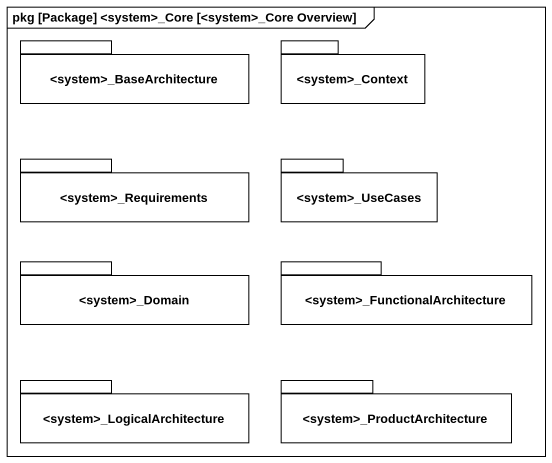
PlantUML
@startuml
mainframe pkg [Package] <system>_Core [<system>_Core Overview]
package "<system>_BaseArchitecture" as system_BaseArchitecture {
}
package "<system>_Context" as system_Context {
}
package "<system>_Requirements" as system_Requirements {
}
package "<system>_UseCases" as system_UseCases {
}
package "<system>_Domain" as system_Domain {
}
package "<system>_FunctionalArchitecture" as system_FunctionalArchitectur {
}
package "<system>_LogicalArchitecture" as system_LogicalArchitecture {
}
package "<system>_ProductArchitecture" as system_ProductArchitecture {
}
@enduml
